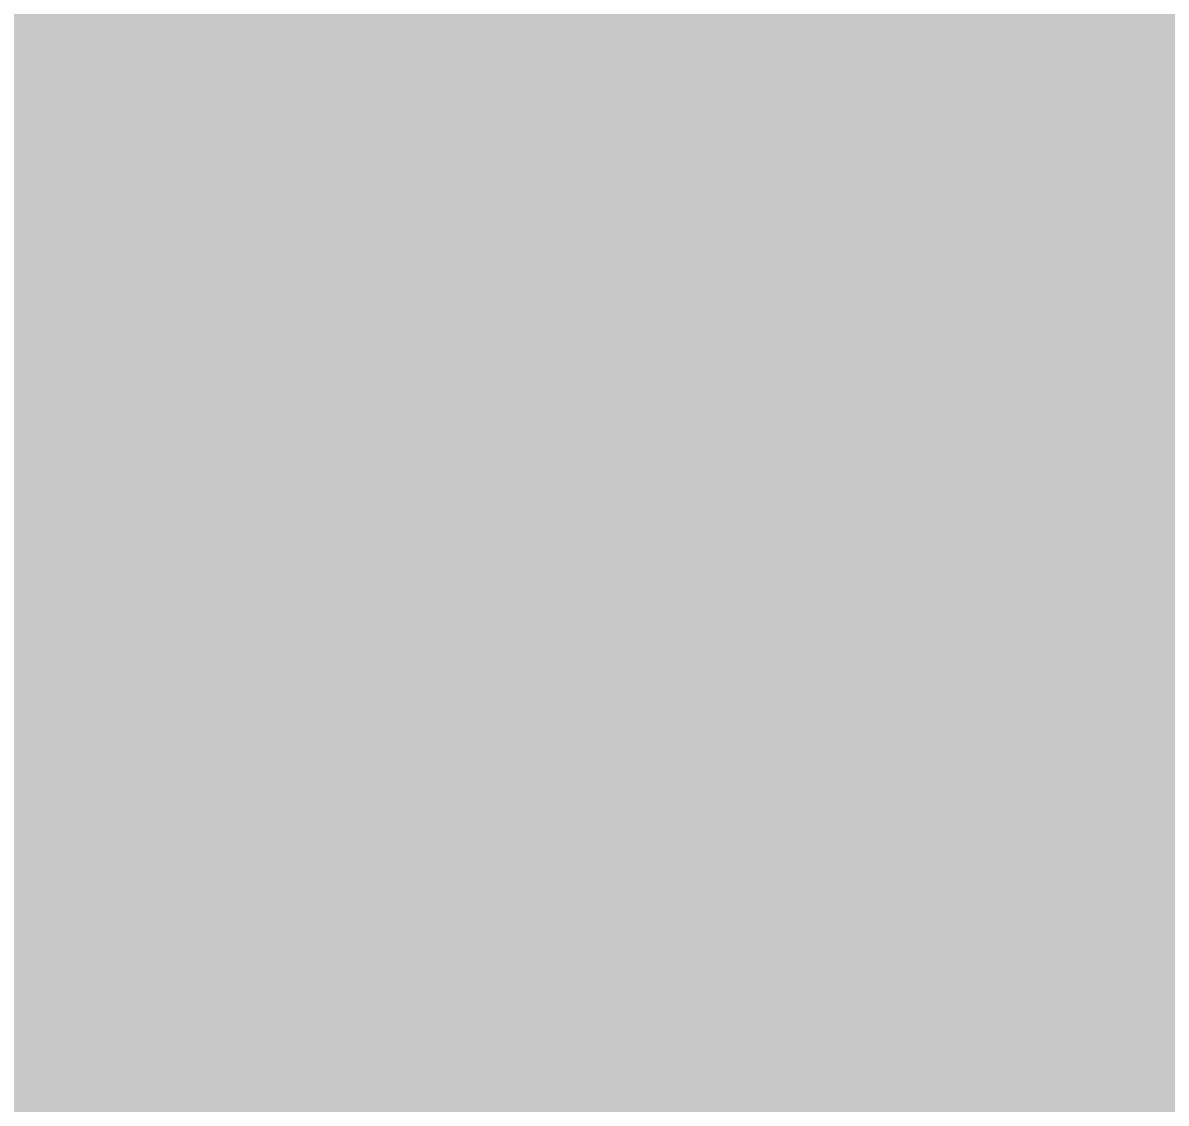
# Model space of a CAD drawing. Header units: inches. Extents: x 1 to 35.5, y 1 to 35.6.
# Drawn here: x 9.8085 to 10.1298, y 10.7025 to 11.0061 of the extents above; entities that cross this region are included whole.
import ezdxf

# ---------------------------------------------------------------- set-up
doc = ezdxf.new("R2010")
doc.units = ezdxf.units.IN
for name, color, linetype in [('Bottom Layer', 76, 'Continuous'), ('Bottom Layer 1', 5, 'Continuous'), ('Bottom Overlay', 54, 'Continuous'), ('Mechanical 2', 216, 'Continuous'), ('Mechanical 4', 56, 'Continuous'), ('Top Layer', 16, 'Continuous'), ('Top Layer 1', 1, 'Continuous'), ('Top Overlay', 2, 'Continuous')]:
    doc.layers.add(name, color=color, linetype=linetype)
doc.styles.add('Arial', font='', dxfattribs={"height": 0.2})
doc.styles.add('GOST type B', font='', dxfattribs={"height": 0.2})
doc.styles.get('Arial').set_extended_font_data('Arial')
doc.styles.get('GOST type B').set_extended_font_data('GOST type B')

# ---------------------------------------------------------------- blocks, each defined once
blk = doc.blocks.new('SOIC_8_B_34')
at = {"layer": 'Bottom Overlay'}
blk.add_lwpolyline([(1.6, -2.5, 0.2, 0.2, 0), (-1.6, -2.5, 0.2, 0.2, 0)], format="xyseb", dxfattribs=at)
at = {"layer": 'Mechanical 4'}
blk.add_lwpolyline([(2, -2.5, 0.25, 0.25, 0), (-2, -2.5, 0.25, 0.25, 0)], format="xyseb", dxfattribs=at)
blk = doc.blocks.new('TC_A_B_59')
at = {"layer": 'Mechanical 4', "style": 'GOST type B', "text_generation_flag": 2}
blk.add_text('C2', height=2.150001, rotation=-180, dxfattribs=at).set_placement((3.7, -5.30282))

msp = doc.modelspace()

# ---------------------------------------------------------------- hatches: boundary and pattern name
at = {"layer": 'Bottom Layer'}
h = msp.add_hatch(color=76, dxfattribs=at)
edge = h.paths.add_edge_path()
edge.add_arc((9.6, 10.9), 0.4, 0, 360)
at = {"layer": 'Bottom Layer 1'}
h = msp.add_hatch(color=5, dxfattribs=at)
edge = h.paths.add_edge_path()
edge.add_arc((9.6, 10.9), 0.4, 0, 360)
at = {"layer": 'Top Layer'}
h = msp.add_hatch(color=16, dxfattribs=at)
edge = h.paths.add_edge_path()
edge.add_arc((9.6, 10.9), 0.4, 0, 360)
at = {"layer": 'Top Layer 1'}
h = msp.add_hatch(color=1, dxfattribs=at)
edge = h.paths.add_edge_path()
edge.add_arc((9.6, 10.9), 0.4, 0, 360)
msp.add_hatch(color=1, dxfattribs=at).paths.add_polyline_path([(10.2273, 10.8), (10.19415, 10.7982), (10.16077, 10.7928), (10.12717, 10.7838), (10.09334, 10.7712), (10.05929, 10.755), (10.02501, 10.7352), (9.99051, 10.7118), (9.95578, 10.6848), (9.92083, 10.6542), (9.88566, 10.62), (9.88566, 11.18), (9.92083, 11.1458), (9.99051, 11.0882), (10.02501, 11.0648), (10.05929, 11.045), (10.09334, 11.0288), (10.12717, 11.0162), (10.16077, 11.0072), (10.19415, 11.0018), (10.2273, 11)])

# ---------------------------------------------------------------- linework, layer by layer
at = {"layer": 'Mechanical 2'}
msp.add_lwpolyline([(35.125, 18.125, 0.25, 0.25, 1), (1.125, 18.125, 0.25, 0.25, 1)], format="xyseb", close=True, dxfattribs=at)
at = {"layer": 'Top Layer 1'}
msp.add_lwpolyline([(9.6, 10.9, 0.2, 0.2, 0), (14.93432, 10.9, 0.2, 0.2, 0)], format="xyseb", dxfattribs=at)

# ---------------------------------------------------------------- block references
for name, p, rotation in [('TC_A_B_59', (17.4, 16.7), 270), ('SOIC_8_B_34', (8, 9.7), 125)]:
    msp.add_blockref(name, p, dxfattribs=dict(rotation=rotation))

# ---------------------------------------------------------------- texts
at = {"layer": 'Top Overlay', "style": 'Arial'}
msp.add_text('R12', height=1.000001, rotation=30, dxfattribs=at).set_placement((7.96774, 9.24233))

doc.saveas('drawing.dxf')
